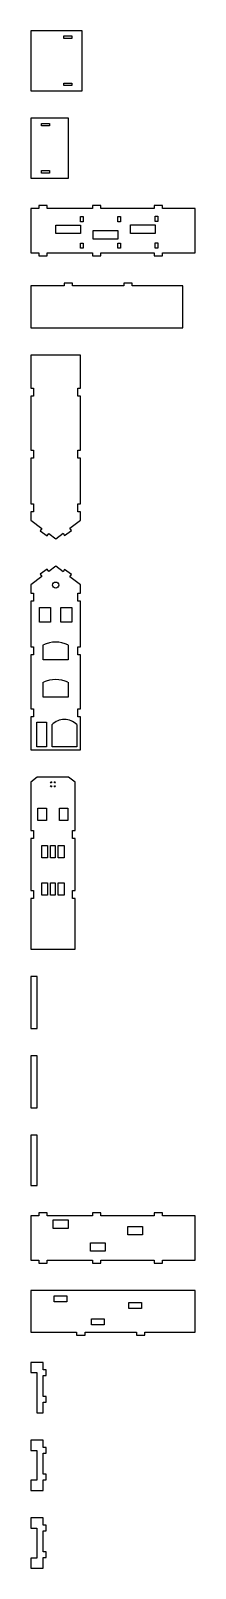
# Model space of a CAD drawing. Header units: millimetres. Extents: x 10 to 70, y 0 to 561.
import ezdxf

# ---------------------------------------------------------------- set-up
doc = ezdxf.new("R2010")
doc.units = ezdxf.units.MM
doc.layers.get('0').update_dxf_attribs({"linetype": 'CONTINUOUS'})

msp = doc.modelspace()

# ---------------------------------------------------------------- linework, layer by layer
for p, q in [((28.76, 560.75), (10, 560.75)), ((10, 560.75), (10, 538.86)), ((28.76, 538.86), (28.76, 560.75)), ((22.06, 557.93), (22.06, 558.86)), ((22.06, 558.86), (24.98, 558.86)), ((24.98, 557.93), (22.06, 557.93)), ((24.98, 558.86), (24.98, 557.93)), ((10, 538.86), (28.76, 538.86)), ((22.06, 540.75), (22.06, 541.67)), ((22.06, 541.67), (24.98, 541.67)), ((24.98, 540.75), (22.06, 540.75)), ((24.98, 541.67), (24.98, 540.75)), ((10, 528.86), (10, 506.96)), ((23.76, 528.86), (10, 528.86)), ((23.76, 506.96), (23.76, 528.86)), ((13.94, 526.04), (13.94, 526.96)), ((13.94, 526.96), (16.87, 526.96)), ((16.87, 526.04), (13.94, 526.04)), ((16.87, 526.96), (16.87, 526.04)), ((10, 506.96), (23.76, 506.96)), ((13.94, 509.78), (16.87, 509.78)), ((13.94, 508.86), (13.94, 509.78)), ((16.87, 508.86), (13.94, 508.86)), ((16.87, 509.78), (16.87, 508.86)), ((12.97, 495.96), (10, 495.96)), ((10, 495.96), (10, 479.71)), ((16.05, 496.96), (12.97, 496.96)), ((12.97, 496.96), (12.97, 495.96)), ((16.05, 495.96), (16.05, 496.96)), ((32.53, 495.96), (16.05, 495.96)), ((35.6, 496.96), (32.53, 496.96)), ((32.53, 496.96), (32.53, 495.96)), ((35.6, 495.96), (35.6, 496.96)), ((55.1, 495.96), (35.6, 495.96)), ((58.18, 496.96), (55.1, 496.96)), ((55.1, 496.96), (55.1, 495.96)), ((58.18, 495.96), (58.18, 496.96)), ((70.17, 495.96), (58.18, 495.96)), ((70.17, 479.71), (70.17, 495.96)), ((19.17, 486.78), (19.17, 489.89)), ((19.17, 489.89), (28.18, 489.89)), ((28.18, 489.89), (28.18, 486.78)), ((28.26, 491.11), (28.26, 493.04)), ((28.26, 493.04), (29.18, 493.04)), ((29.18, 491.11), (28.26, 491.11)), ((29.18, 493.04), (29.18, 491.11)), ((32.8, 484.78), (32.8, 487.89)), ((32.8, 487.89), (41.82, 487.89)), ((41.82, 487.89), (41.82, 484.78)), ((41.89, 491.11), (41.89, 493.04)), ((41.89, 493.04), (42.82, 493.04)), ((42.82, 491.11), (41.89, 491.11)), ((42.82, 493.04), (42.82, 491.11)), ((46.44, 489.96), (55.45, 489.96)), ((46.44, 486.85), (46.44, 489.96)), ((55.45, 489.96), (55.45, 486.85)), ((55.53, 493.1), (56.45, 493.1)), ((55.53, 491.17), (55.53, 493.1)), ((56.45, 491.17), (55.53, 491.17)), ((56.45, 493.1), (56.45, 491.17)), ((28.18, 486.78), (19.17, 486.78)), ((28.26, 481.41), (28.26, 483.33)), ((28.26, 483.33), (29.18, 483.33)), ((29.18, 483.33), (29.18, 481.41)), ((41.82, 484.78), (32.8, 484.78)), ((41.89, 483.33), (42.82, 483.33)), ((41.89, 481.41), (41.89, 483.33)), ((42.82, 483.33), (42.82, 481.41)), ((55.45, 486.85), (46.44, 486.85)), ((55.53, 481.47), (55.53, 483.39)), ((55.53, 483.39), (56.45, 483.39)), ((56.45, 483.39), (56.45, 481.47)), ((10, 479.71), (12.97, 479.71)), ((12.97, 479.71), (12.97, 478.71)), ((12.97, 478.71), (16.05, 478.71)), ((16.05, 478.71), (16.05, 479.71)), ((16.05, 479.71), (32.53, 479.71)), ((29.18, 481.41), (28.26, 481.41)), ((32.53, 479.71), (32.53, 478.71)), ((32.53, 478.71), (35.6, 478.71)), ((35.6, 478.71), (35.6, 479.71)), ((35.6, 479.71), (55.1, 479.71)), ((42.82, 481.41), (41.89, 481.41)), ((55.1, 479.71), (55.1, 478.71)), ((55.1, 478.71), (58.18, 478.71)), ((56.45, 481.47), (55.53, 481.47)), ((58.18, 478.71), (58.18, 479.71)), ((58.18, 479.71), (70.17, 479.71)), ((22.21, 467.71), (10, 467.71)), ((10, 467.71), (10, 452.45)), ((25.28, 468.71), (22.21, 468.71)), ((22.21, 468.71), (22.21, 467.71)), ((25.28, 467.71), (25.28, 468.71)), ((44.06, 467.71), (25.28, 467.71)), ((47.13, 468.71), (44.06, 468.71)), ((44.06, 468.71), (44.06, 467.71)), ((47.13, 467.71), (47.13, 468.71)), ((65.57, 467.71), (47.13, 467.71)), ((65.57, 452.45), (65.57, 467.71)), ((10, 452.45), (65.57, 452.45)), ((28.26, 442.45), (10, 442.45)), ((10, 442.45), (10, 430.39)), ((28.26, 430.39), (28.26, 442.45)), ((10, 430.39), (11, 430.39)), ((11, 427.46), (10, 427.46)), ((10, 427.46), (10, 407.81)), ((11, 430.39), (11, 427.46)), ((27.26, 427.46), (27.26, 430.39)), ((27.26, 430.39), (28.26, 430.39)), ((28.26, 427.46), (27.26, 427.46)), ((28.26, 407.81), (28.26, 427.46)), ((10, 407.81), (11, 407.81)), ((11, 404.89), (10, 404.89)), ((10, 404.89), (10, 388.25)), ((11, 407.81), (11, 404.89)), ((27.26, 407.81), (28.26, 407.81)), ((27.26, 404.89), (27.26, 407.81)), ((28.26, 404.89), (27.26, 404.89)), ((28.26, 388.25), (28.26, 404.89)), ((10, 388.25), (11, 388.25)), ((11, 388.25), (11, 385.33)), ((27.26, 385.33), (27.26, 388.25)), ((27.26, 388.25), (28.26, 388.25)), ((11, 385.33), (10, 385.33)), ((10, 385.33), (10, 382.3)), ((10, 382.3), (14.12, 379.21)), ((24.27, 379.31), (28.26, 382.3)), ((28.26, 385.33), (27.26, 385.33)), ((28.26, 382.3), (28.26, 385.33)), ((14.12, 379.21), (13.52, 378.41)), ((13.52, 378.41), (15.98, 376.57)), ((15.98, 376.57), (16.58, 377.37)), ((16.58, 377.37), (19.13, 375.46)), ((19.13, 375.46), (21.81, 377.47)), ((21.81, 377.47), (22.41, 376.67)), ((22.41, 376.67), (24.87, 378.51)), ((24.87, 378.51), (24.27, 379.31)), ((19.13, 365.46), (16.58, 363.54)), ((21.81, 363.44), (19.13, 365.46)), ((14.12, 361.7), (10, 358.61)), ((15.98, 364.34), (13.52, 362.5)), ((13.52, 362.5), (14.12, 361.7)), ((16.58, 363.54), (15.98, 364.34)), ((22.41, 364.24), (21.81, 363.44)), ((24.87, 362.4), (22.41, 364.24)), ((24.27, 361.6), (24.87, 362.4)), ((28.26, 358.61), (24.27, 361.6)), ((10, 358.61), (10, 355.58)), ((10, 355.58), (11, 355.58)), ((11, 355.58), (11, 352.66)), ((27.26, 352.66), (27.26, 355.58)), ((27.26, 355.58), (28.26, 355.58)), ((28.26, 355.58), (28.26, 358.61)), ((11, 352.66), (10, 352.66)), ((10, 352.66), (10, 336.02)), ((13.17, 344.99), (13.17, 350.37)), ((13.17, 350.37), (17.19, 350.37)), ((17.19, 350.37), (17.19, 344.99)), ((21.07, 350.37), (25.09, 350.37)), ((21.07, 344.99), (21.07, 350.37)), ((25.09, 350.37), (25.09, 344.99)), ((28.26, 352.66), (27.26, 352.66)), ((28.26, 336.02), (28.26, 352.66)), ((17.19, 344.99), (13.17, 344.99)), ((25.09, 344.99), (21.07, 344.99)), ((14.62, 331.36), (14.62, 336.75)), ((23.64, 336.75), (23.64, 331.36)), ((10, 336.02), (11, 336.02)), ((11, 333.1), (10, 333.1)), ((10, 333.1), (10, 313.45)), ((11, 336.02), (11, 333.1)), ((23.64, 331.36), (14.62, 331.36)), ((27.26, 333.1), (27.26, 336.02)), ((27.26, 336.02), (28.26, 336.02)), ((28.26, 333.1), (27.26, 333.1)), ((28.26, 313.45), (28.26, 333.1)), ((14.62, 317.72), (14.62, 323.11)), ((23.64, 323.11), (23.64, 317.72)), ((23.64, 317.72), (14.62, 317.72)), ((10, 313.45), (11, 313.45)), ((11, 310.52), (10, 310.52)), ((10, 310.52), (10, 298.46)), ((11, 313.45), (11, 310.52)), ((12.24, 308.55), (15.81, 308.55)), ((12.24, 299.54), (12.24, 308.55)), ((15.81, 308.55), (15.81, 299.54)), ((27.26, 310.52), (27.26, 313.45)), ((27.26, 313.45), (28.26, 313.45)), ((28.26, 310.52), (27.26, 310.52)), ((28.26, 298.46), (28.26, 310.52)), ((17.81, 299.54), (17.81, 307.67)), ((26.83, 307.67), (26.83, 299.54)), ((10, 298.46), (28.26, 298.46)), ((15.81, 299.54), (12.24, 299.54)), ((26.83, 299.54), (17.81, 299.54)), ((12.39, 288.46), (10, 286.67)), ((10, 286.67), (10, 269.06)), ((23.87, 288.46), (12.39, 288.46)), ((17.59, 286.44), (17.17, 286.44)), ((17.59, 286.86), (17.59, 286.44)), ((18.67, 286.44), (18.67, 286.86)), ((19.09, 286.44), (18.67, 286.44)), ((26.26, 286.67), (23.87, 288.46)), ((26.26, 269.06), (26.26, 286.67)), ((17.17, 285.36), (17.59, 285.36)), ((17.59, 285.36), (17.59, 284.94)), ((18.67, 284.94), (18.67, 285.36)), ((18.67, 285.36), (19.09, 285.36)), ((12.63, 272.76), (12.63, 277.23)), ((12.63, 277.23), (15.73, 277.23)), ((15.73, 277.23), (15.73, 272.76)), ((20.52, 277.23), (23.63, 277.23)), ((20.52, 272.76), (20.52, 277.23)), ((23.63, 277.23), (23.63, 272.76)), ((15.73, 272.76), (12.63, 272.76)), ((23.63, 272.76), (20.52, 272.76)), ((10, 269.06), (11, 269.06)), ((11, 266.14), (10, 266.14)), ((10, 266.14), (10, 247.22)), ((11, 269.06), (11, 266.14)), ((14.08, 259.12), (14.08, 263.59)), ((14.08, 263.59), (16.2, 263.59)), ((16.2, 263.59), (16.2, 259.12)), ((17.28, 259.12), (17.28, 263.59)), ((17.28, 263.59), (18.98, 263.59)), ((18.98, 263.59), (18.98, 259.12)), ((20.06, 259.12), (20.06, 263.59)), ((20.06, 263.59), (22.18, 263.59)), ((22.18, 263.59), (22.18, 259.12)), ((25.26, 266.14), (25.26, 269.06)), ((25.26, 269.06), (26.26, 269.06)), ((26.26, 266.14), (25.26, 266.14)), ((26.26, 247.22), (26.26, 266.14)), ((16.2, 259.12), (14.08, 259.12)), ((18.98, 259.12), (17.28, 259.12)), ((22.18, 259.12), (20.06, 259.12)), ((10, 247.22), (11, 247.22)), ((11, 247.22), (11, 244.29)), ((14.08, 245.48), (14.08, 249.95)), ((14.08, 249.95), (16.2, 249.95)), ((16.2, 249.95), (16.2, 245.48)), ((17.28, 245.48), (17.28, 249.95)), ((17.28, 249.95), (18.98, 249.95)), ((18.98, 249.95), (18.98, 245.48)), ((20.06, 245.48), (20.06, 249.95)), ((20.06, 249.95), (22.18, 249.95)), ((22.18, 249.95), (22.18, 245.48)), ((25.26, 244.29), (25.26, 247.22)), ((25.26, 247.22), (26.26, 247.22)), ((11, 244.29), (10, 244.29)), ((10, 244.29), (10, 225.77)), ((16.2, 245.48), (14.08, 245.48)), ((18.98, 245.48), (17.28, 245.48)), ((22.18, 245.48), (20.06, 245.48)), ((26.26, 244.29), (25.26, 244.29)), ((26.26, 225.77), (26.26, 244.29)), ((10, 225.77), (26.26, 225.77)), ((12.35, 215.77), (10, 215.77)), ((10, 215.77), (10, 196.89)), ((12.35, 196.89), (12.35, 215.77)), ((10, 196.89), (12.35, 196.89)), ((10, 186.89), (10, 167.96)), ((12.35, 186.89), (10, 186.89)), ((12.35, 167.96), (12.35, 186.89)), ((10, 167.96), (12.35, 167.96)), ((12.35, 157.96), (10, 157.96)), ((10, 157.96), (10, 139.58)), ((12.35, 139.58), (12.35, 157.96)), ((10, 139.58), (12.35, 139.58)), ((16.05, 129.58), (12.97, 129.58)), ((12.97, 129.58), (12.97, 128.58)), ((16.05, 128.58), (16.05, 129.58)), ((35.6, 129.58), (32.53, 129.58)), ((32.53, 129.58), (32.53, 128.58)), ((35.6, 128.58), (35.6, 129.58)), ((58.18, 129.58), (55.1, 129.58)), ((55.1, 129.58), (55.1, 128.58)), ((58.18, 128.58), (58.18, 129.58)), ((12.97, 128.58), (10, 128.58)), ((10, 128.58), (10, 112.32)), ((32.53, 128.58), (16.05, 128.58)), ((18.18, 123.95), (18.18, 127.06)), ((18.18, 127.06), (23.64, 127.06)), ((23.64, 123.95), (18.18, 123.95)), ((23.64, 127.06), (23.64, 123.95)), ((55.1, 128.58), (35.6, 128.58)), ((45.45, 121.56), (45.45, 124.67)), ((45.45, 124.67), (50.91, 124.67)), ((50.91, 124.67), (50.91, 121.56)), ((70.17, 128.58), (58.18, 128.58)), ((70.17, 112.32), (70.17, 128.58)), ((31.81, 115.63), (31.81, 118.73)), ((31.81, 118.73), (37.27, 118.73)), ((37.27, 118.73), (37.27, 115.63)), ((50.91, 121.56), (45.45, 121.56)), ((10, 112.32), (12.97, 112.32)), ((12.97, 112.32), (12.97, 111.32)), ((16.05, 111.32), (16.05, 112.32)), ((16.05, 112.32), (32.53, 112.32)), ((37.27, 115.63), (31.81, 115.63)), ((32.53, 112.32), (32.53, 111.32)), ((35.6, 111.32), (35.6, 112.32)), ((35.6, 112.32), (55.1, 112.32)), ((55.1, 112.32), (55.1, 111.32)), ((58.18, 111.32), (58.18, 112.32)), ((58.18, 112.32), (70.17, 112.32)), ((12.97, 111.32), (16.05, 111.32)), ((32.53, 111.32), (35.6, 111.32)), ((55.1, 111.32), (58.18, 111.32)), ((70.17, 101.32), (10, 101.32)), ((10, 101.32), (10, 86.06)), ((70.17, 86.06), (70.17, 101.32)), ((18.63, 97.15), (18.63, 99.35)), ((18.63, 99.35), (23.18, 99.35)), ((23.18, 97.15), (18.63, 97.15)), ((23.18, 99.35), (23.18, 97.15)), ((45.9, 94.76), (45.9, 96.96)), ((45.9, 96.96), (50.45, 96.96)), ((50.45, 96.96), (50.45, 94.76)), ((32.27, 88.83), (32.27, 91.02)), ((32.27, 91.02), (36.82, 91.02)), ((36.82, 91.02), (36.82, 88.83)), ((50.45, 94.76), (45.9, 94.76)), ((10, 86.06), (26.8, 86.06)), ((26.8, 86.06), (26.8, 85.06)), ((26.8, 85.06), (29.87, 85.06)), ((29.87, 85.06), (29.87, 86.06)), ((29.87, 86.06), (48.65, 86.06)), ((36.82, 88.83), (32.27, 88.83)), ((48.65, 86.06), (48.65, 85.06)), ((48.65, 85.06), (51.72, 85.06)), ((51.72, 85.06), (51.72, 86.06)), ((51.72, 86.06), (70.17, 86.06)), ((14.62, 75.06), (10, 75.06)), ((10, 75.06), (10, 71.35)), ((14.62, 72.37), (14.62, 75.06)), ((10, 71.35), (12.27, 71.35)), ((12.27, 71.35), (12.27, 56.71)), ((15.62, 72.37), (14.62, 72.37)), ((14.62, 62.67), (14.62, 70.3)), ((14.62, 70.3), (15.62, 70.3)), ((15.62, 70.3), (15.62, 72.37)), ((15.62, 62.67), (14.62, 62.67)), ((15.62, 60.59), (15.62, 62.67)), ((12.27, 56.71), (14.62, 56.71)), ((14.62, 56.71), (14.62, 60.59)), ((14.62, 60.59), (15.62, 60.59)), ((14.62, 46.71), (10, 46.71)), ((10, 46.71), (10, 43)), ((14.62, 44.02), (14.62, 46.71)), ((10, 43), (12.27, 43)), ((12.27, 43), (12.27, 32.07)), ((15.62, 44.02), (14.62, 44.02)), ((14.62, 34.32), (14.62, 41.94)), ((14.62, 41.94), (15.62, 41.94)), ((15.62, 41.94), (15.62, 44.02)), ((15.62, 34.32), (14.62, 34.32)), ((15.62, 32.24), (15.62, 34.32)), ((10, 32.07), (10, 28.35)), ((12.27, 32.07), (10, 32.07)), ((10, 28.35), (14.62, 28.35)), ((14.62, 28.35), (14.62, 32.24)), ((14.62, 32.24), (15.62, 32.24)), ((14.62, 18.35), (10, 18.35)), ((10, 18.35), (10, 14.64)), ((14.62, 15.67), (14.62, 18.35)), ((10, 14.64), (12.27, 14.64)), ((12.27, 14.64), (12.27, 3.71)), ((15.62, 15.67), (14.62, 15.67)), ((14.62, 5.96), (14.62, 13.59)), ((14.62, 13.59), (15.62, 13.59)), ((15.62, 13.59), (15.62, 15.67)), ((15.62, 5.96), (14.62, 5.96)), ((15.62, 3.89), (15.62, 5.96)), ((12.27, 3.71), (10, 3.71)), ((10, 3.71), (10, 0)), ((10, 0), (14.62, 0)), ((14.62, 0), (14.62, 3.89)), ((14.62, 3.89), (15.62, 3.89))]:
    msp.add_line(p, q)
msp.add_circle((19.13, 358.59), 1.1)
for centre, radius, start, end in [((19.13, 327.31), 10.46, 64.4774, 115.5226), ((19.13, 313.67), 10.46, 64.4774, 115.5226), ((22.32, 303.29), 6.29, 44.181, 135.819), ((18.13, 285.9), 1.1, 119.2842, 150.7158), ((18.13, 285.9), 1.1, 29.2842, 60.7158), ((18.13, 285.9), 1.1, 209.2842, 240.7158), ((18.13, 285.9), 1.1, 299.2842, 330.7158)]:
    msp.add_arc(centre, radius, start, end)

doc.saveas('drawing.dxf')
